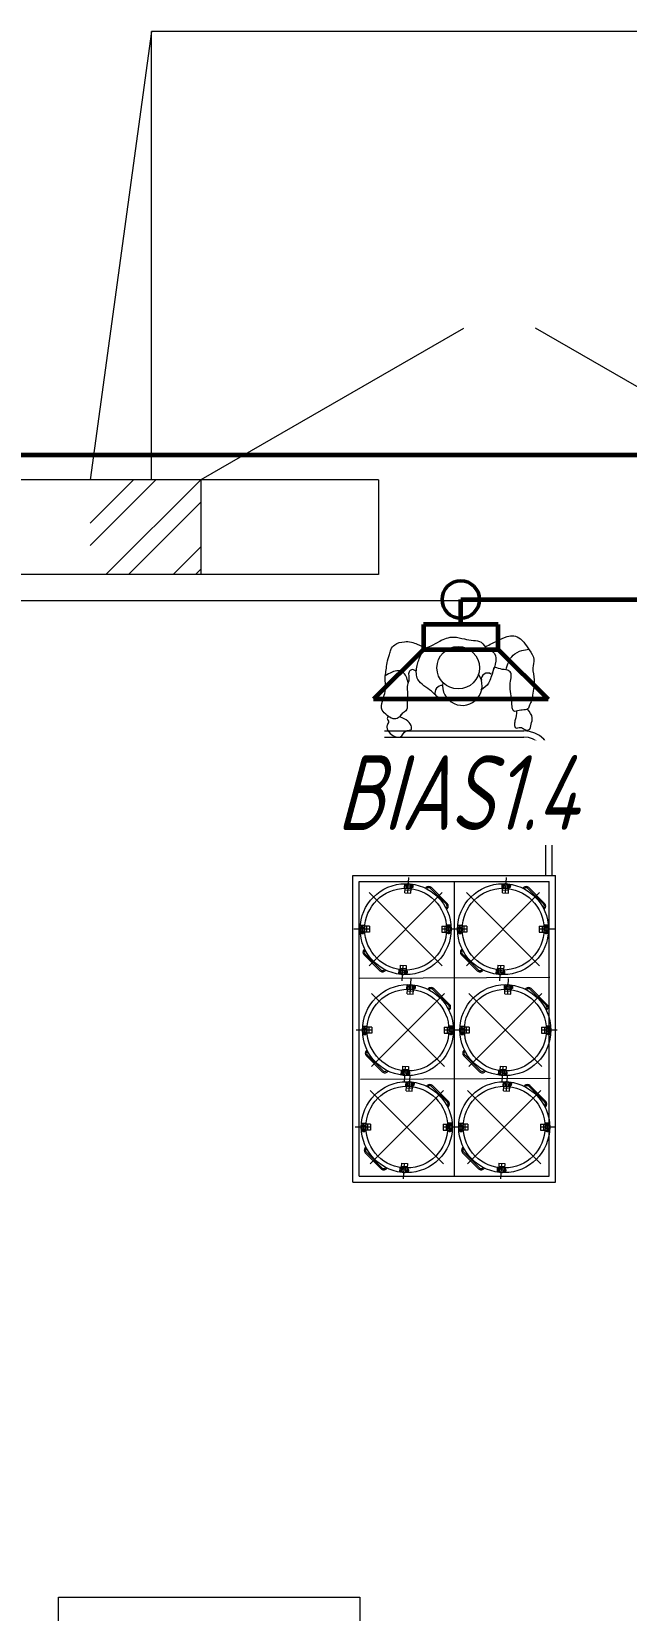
# Model space of a CAD drawing. Header units: millimetres. Extents: x 1663 to 6300, y 431 to 1491.
# Drawn here: x 3122.5 to 3146.3, y 1171.7 to 1235.1 of the extents above; entities that cross this region are included whole.
import ezdxf

# ---------------------------------------------------------------- set-up
doc = ezdxf.new("R2010")
doc.units = ezdxf.units.MM
for name, color, linetype, lineweight in [('Линия связи (Вновь)', 3, 'Continuous', 60), ('Связь', 84, 'Continuous', 50), ('СОУЭ', 160, 'Continuous', 60), ('Строительный', 251, 'Continuous', 13), ('Текст', 2, 'Continuous', 25)]:
    doc.layers.add(name, color=color, linetype=linetype, lineweight=lineweight)
doc.styles.add('Simplex', font='simplex.shx', dxfattribs={"width": 0.7, "oblique": 15})

# ---------------------------------------------------------------- blocks, each defined once
blk = doc.blocks.new('A$C178B2837')
at = {"layer": 'Строительный', "ltscale": 100}
for p, q in [((563.383, 420.514), (560.924, 402.514)), ((590.283, 420.514), (563.383, 420.514)), ((563.383, 402.514), (563.383, 420.514)), ((575.902, 408.598), (565.363, 402.514)), ((578.775, 408.627), (589.363, 402.514)), ((565.363, 402.514), (512.744, 402.514)), ((560.924, 400.776), (562.662, 402.514)), ((560.924, 399.878), (563.56, 402.514)), ((561.556, 398.714), (565.356, 402.514)), ((572.483, 402.514), (565.363, 402.514)), ((565.363, 402.514), (565.363, 398.714)), ((572.483, 402.514), (572.483, 398.714)), ((562.454, 398.714), (565.363, 401.624)), ((564.25, 398.714), (565.363, 399.828)), ((565.363, 398.714), (542.143, 398.714)), ((565.148, 398.714), (565.363, 398.93)), ((572.483, 398.714), (565.363, 398.714)), ((588.143, 397.658), (542.163, 397.658)), ((572.724, 392.444), (578.324, 392.444)), ((572.724, 392.194), (578.324, 392.194)), ((579.199, 386.639), (579.199, 391.319)), ((579.449, 386.639), (579.449, 391.319)), ((571.464, 374.319), (571.464, 386.639)), ((571.464, 386.639), (579.584, 386.639)), ((579.584, 374.319), (579.584, 386.639)), ((571.714, 374.569), (571.714, 386.389)), ((571.714, 386.389), (579.334, 386.389)), ((573.533, 386.292), (573.523, 386.136)), ((573.523, 386.136), (573.562, 386.133)), ((573.572, 386.289), (573.533, 386.292)), ((573.55, 385.94), (573.573, 386.306)), ((573.557, 386.06), (573.797, 386.045)), ((573.888, 386.195), (573.567, 386.216)), ((573.57, 386.251), (573.619, 386.248)), ((573.621, 386.273), (573.612, 386.127)), ((573.612, 386.127), (573.751, 386.118)), ((573.669, 385.933), (573.709, 386.551)), ((573.761, 386.264), (573.751, 386.118)), ((573.759, 386.239), (573.809, 386.236)), ((573.789, 385.925), (573.812, 386.29)), ((573.828, 386.101), (573.839, 386.286)), ((573.863, 386.15), (573.831, 386.152)), ((573.837, 386.246), (573.869, 386.243)), ((573.869, 386.243), (573.863, 386.15)), ((574.397, 386.149), (574.371, 386.124)), ((575.21, 385.478), (574.574, 386.114)), ((575.245, 385.513), (574.609, 386.149)), ((575.524, 386.389), (575.524, 374.569)), ((577.441, 386.292), (577.431, 386.136)), ((577.431, 386.136), (577.47, 386.133)), ((577.48, 386.289), (577.441, 386.292)), ((577.458, 385.94), (577.481, 386.306)), ((577.465, 386.06), (577.705, 386.045)), ((577.796, 386.195), (577.475, 386.216)), ((577.478, 386.251), (577.528, 386.248)), ((577.529, 386.273), (577.52, 386.127)), ((577.52, 386.127), (577.66, 386.118)), ((577.578, 385.933), (577.617, 386.551)), ((577.669, 386.264), (577.66, 386.118)), ((577.667, 386.239), (577.717, 386.236)), ((577.697, 385.925), (577.721, 386.29)), ((577.736, 386.101), (577.748, 386.286)), ((577.771, 386.15), (577.739, 386.152)), ((577.745, 386.246), (577.777, 386.243)), ((577.777, 386.243), (577.771, 386.15)), ((578.305, 386.149), (578.279, 386.124)), ((579.118, 385.478), (578.482, 386.114)), ((579.154, 385.513), (578.517, 386.149)), ((579.334, 374.569), (579.334, 386.389)), ((575.044, 385.948), (572.109, 383.013)), ((575.044, 383.013), (572.109, 385.948)), ((573.55, 385.94), (573.789, 385.925)), ((578.952, 385.948), (576.018, 383.013)), ((578.952, 383.013), (576.018, 385.948)), ((577.458, 385.94), (577.697, 385.925)), ((575.245, 385.301), (575.22, 385.275)), ((579.154, 385.301), (579.128, 385.275)), ((572.122, 384.481), (571.502, 384.481)), ((572.122, 384.601), (571.756, 384.601)), ((572.122, 384.361), (571.756, 384.361)), ((571.943, 384.334), (571.758, 384.334)), ((571.772, 384.601), (571.772, 384.64)), ((571.772, 384.64), (571.928, 384.64)), ((571.785, 384.551), (571.932, 384.551)), ((571.785, 384.411), (571.932, 384.411)), ((571.799, 384.334), (571.799, 384.302)), ((571.799, 384.302), (571.892, 384.302)), ((571.81, 384.601), (571.81, 384.551)), ((571.81, 384.411), (571.81, 384.361)), ((571.846, 384.279), (571.846, 384.601)), ((571.892, 384.302), (571.892, 384.334)), ((571.928, 384.64), (571.928, 384.601)), ((571.932, 384.551), (571.932, 384.411)), ((572.002, 384.601), (572.002, 384.361)), ((572.122, 384.601), (572.122, 384.361)), ((575.032, 384.601), (575.398, 384.601)), ((575.032, 384.601), (575.032, 384.361)), ((575.652, 384.481), (575.032, 384.481)), ((575.032, 384.361), (575.398, 384.361)), ((575.152, 384.601), (575.152, 384.361)), ((575.21, 384.334), (575.395, 384.334)), ((575.368, 384.551), (575.222, 384.551)), ((575.222, 384.551), (575.222, 384.411)), ((575.368, 384.411), (575.222, 384.411)), ((575.381, 384.64), (575.225, 384.64)), ((575.225, 384.64), (575.225, 384.601)), ((575.261, 384.302), (575.261, 384.334)), ((575.354, 384.302), (575.261, 384.302)), ((575.307, 384.279), (575.307, 384.601)), ((575.343, 384.601), (575.343, 384.551)), ((575.343, 384.411), (575.343, 384.361)), ((575.354, 384.334), (575.354, 384.302)), ((575.381, 384.601), (575.381, 384.64)), ((576.03, 384.481), (575.41, 384.481)), ((576.03, 384.601), (575.664, 384.601)), ((576.03, 384.361), (575.664, 384.361)), ((575.851, 384.334), (575.666, 384.334)), ((575.68, 384.601), (575.68, 384.64)), ((575.68, 384.64), (575.836, 384.64)), ((575.693, 384.551), (575.84, 384.551)), ((575.693, 384.411), (575.84, 384.411)), ((575.707, 384.334), (575.707, 384.302)), ((575.707, 384.302), (575.801, 384.302)), ((575.718, 384.601), (575.718, 384.551)), ((575.718, 384.411), (575.718, 384.361)), ((575.754, 384.279), (575.754, 384.601)), ((575.801, 384.302), (575.801, 384.334)), ((575.836, 384.64), (575.836, 384.601)), ((575.84, 384.551), (575.84, 384.411)), ((575.91, 384.601), (575.91, 384.361)), ((576.03, 384.601), (576.03, 384.361)), ((578.94, 384.601), (579.306, 384.601)), ((578.94, 384.601), (578.94, 384.361)), ((579.56, 384.481), (578.94, 384.481)), ((578.94, 384.361), (579.306, 384.361)), ((579.06, 384.601), (579.06, 384.361)), ((579.118, 384.334), (579.304, 384.334)), ((579.276, 384.551), (579.13, 384.551)), ((579.13, 384.551), (579.13, 384.411)), ((579.276, 384.411), (579.13, 384.411)), ((579.289, 384.64), (579.133, 384.64)), ((579.133, 384.64), (579.133, 384.601)), ((579.169, 384.302), (579.169, 384.334)), ((579.263, 384.302), (579.169, 384.302)), ((579.216, 384.279), (579.216, 384.601)), ((579.251, 384.601), (579.251, 384.551)), ((579.251, 384.411), (579.251, 384.361)), ((579.263, 384.334), (579.263, 384.302)), ((579.289, 384.601), (579.289, 384.64)), ((571.908, 383.66), (571.934, 383.686)), ((572.58, 382.847), (571.943, 383.484)), ((575.816, 383.66), (575.842, 383.686)), ((576.488, 382.847), (575.851, 383.484)), ((572.544, 382.812), (571.908, 383.448)), ((572.756, 382.812), (572.782, 382.838)), ((573.303, 382.69), (573.313, 382.846)), ((573.313, 382.846), (573.352, 382.843)), ((573.364, 383.036), (573.341, 382.671)), ((573.356, 382.917), (573.596, 382.901)), ((573.364, 383.036), (573.603, 383.021)), ((573.392, 382.697), (573.402, 382.843)), ((573.402, 382.843), (573.541, 382.835)), ((573.444, 382.41), (573.484, 383.029)), ((573.532, 382.688), (573.541, 382.835)), ((573.603, 383.021), (573.58, 382.656)), ((573.619, 382.841), (573.607, 382.656)), ((576.452, 382.812), (575.816, 383.448)), ((576.665, 382.812), (576.69, 382.838)), ((577.211, 382.69), (577.221, 382.846)), ((577.221, 382.846), (577.26, 382.843)), ((577.272, 383.036), (577.249, 382.671)), ((577.265, 382.917), (577.504, 382.901)), ((577.272, 383.036), (577.512, 383.021)), ((577.301, 382.697), (577.31, 382.843)), ((577.31, 382.843), (577.45, 382.835)), ((577.352, 382.41), (577.392, 383.029)), ((577.44, 382.688), (577.45, 382.835)), ((577.512, 383.021), (577.488, 382.656)), ((577.527, 382.841), (577.516, 382.656)), ((579.357, 382.539), (571.737, 382.494)), ((573.342, 382.687), (573.303, 382.69)), ((573.344, 382.725), (573.394, 382.722)), ((573.667, 382.741), (573.346, 382.761)), ((573.534, 382.713), (573.584, 382.71)), ((573.61, 382.697), (573.642, 382.695)), ((573.648, 382.789), (573.616, 382.791)), ((573.626, 382.239), (573.616, 382.084)), ((573.665, 382.237), (573.626, 382.239)), ((573.642, 382.695), (573.648, 382.789)), ((573.643, 381.888), (573.666, 382.253)), ((573.663, 382.199), (573.713, 382.196)), ((573.714, 382.221), (573.705, 382.075)), ((573.763, 381.88), (573.802, 382.499)), ((573.854, 382.212), (573.845, 382.066)), ((573.882, 381.873), (573.906, 382.238)), ((573.921, 382.049), (573.933, 382.234)), ((573.93, 382.193), (573.962, 382.191)), ((573.962, 382.191), (573.956, 382.098)), ((577.25, 382.687), (577.211, 382.69)), ((577.252, 382.725), (577.302, 382.722)), ((577.576, 382.741), (577.255, 382.761)), ((577.442, 382.713), (577.492, 382.71)), ((577.518, 382.697), (577.55, 382.695)), ((577.556, 382.789), (577.524, 382.791)), ((577.534, 382.239), (577.525, 382.084)), ((577.573, 382.237), (577.534, 382.239)), ((577.55, 382.695), (577.556, 382.789)), ((577.551, 381.888), (577.575, 382.253)), ((577.571, 382.199), (577.621, 382.196)), ((577.623, 382.221), (577.613, 382.075)), ((577.671, 381.88), (577.71, 382.499)), ((577.762, 382.212), (577.753, 382.066)), ((577.791, 381.873), (577.814, 382.238)), ((577.829, 382.049), (577.841, 382.234)), ((577.838, 382.193), (577.87, 382.191)), ((577.87, 382.191), (577.864, 382.098)), ((575.137, 381.896), (572.203, 378.961)), ((575.137, 378.961), (572.203, 381.896)), ((573.616, 382.084), (573.655, 382.081)), ((573.643, 381.888), (573.882, 381.873)), ((573.651, 382.008), (573.89, 381.993)), ((573.982, 382.143), (573.661, 382.163)), ((573.705, 382.075), (573.845, 382.066)), ((573.852, 382.187), (573.902, 382.184)), ((573.956, 382.098), (573.924, 382.1)), ((574.49, 382.097), (574.464, 382.071)), ((575.303, 381.425), (574.667, 382.062)), ((575.339, 381.461), (574.702, 382.097)), ((579.045, 381.896), (576.111, 378.961)), ((579.045, 378.961), (576.111, 381.896)), ((577.525, 382.084), (577.564, 382.081)), ((577.551, 381.888), (577.791, 381.873)), ((577.559, 382.008), (577.798, 381.993)), ((577.89, 382.143), (577.569, 382.163)), ((577.613, 382.075), (577.753, 382.066)), ((577.761, 382.187), (577.811, 382.184)), ((577.864, 382.098), (577.832, 382.1)), ((578.398, 382.097), (578.373, 382.071)), ((579.212, 381.425), (578.575, 382.062)), ((579.247, 381.461), (578.61, 382.097)), ((575.339, 381.249), (575.313, 381.223)), ((579.247, 381.249), (579.221, 381.223)), ((572.215, 380.428), (571.595, 380.428)), ((572.215, 380.548), (571.849, 380.548)), ((572.215, 380.308), (571.849, 380.308)), ((571.865, 380.548), (571.865, 380.587)), ((571.865, 380.587), (572.021, 380.587)), ((571.878, 380.498), (572.025, 380.498)), ((571.878, 380.358), (572.025, 380.358)), ((571.903, 380.548), (571.903, 380.498)), ((571.903, 380.358), (571.903, 380.308)), ((571.939, 380.227), (571.939, 380.548)), ((572.021, 380.587), (572.021, 380.548)), ((572.025, 380.498), (572.025, 380.358)), ((572.095, 380.548), (572.095, 380.308)), ((572.215, 380.548), (572.215, 380.308)), ((575.125, 380.548), (575.491, 380.548)), ((575.125, 380.548), (575.125, 380.308)), ((575.745, 380.428), (575.125, 380.428)), ((575.125, 380.308), (575.491, 380.308)), ((575.245, 380.548), (575.245, 380.308)), ((575.461, 380.498), (575.315, 380.498)), ((575.315, 380.498), (575.315, 380.358)), ((575.461, 380.358), (575.315, 380.358)), ((575.474, 380.587), (575.318, 380.587)), ((575.318, 380.587), (575.318, 380.548)), ((575.401, 380.227), (575.401, 380.548)), ((575.437, 380.548), (575.437, 380.498)), ((575.437, 380.358), (575.437, 380.308)), ((575.474, 380.548), (575.474, 380.587)), ((576.123, 380.428), (575.503, 380.428)), ((576.123, 380.548), (575.757, 380.548)), ((576.123, 380.308), (575.757, 380.308)), ((575.774, 380.548), (575.774, 380.587)), ((575.774, 380.587), (575.93, 380.587)), ((575.787, 380.498), (575.933, 380.498)), ((575.787, 380.358), (575.933, 380.358)), ((575.811, 380.548), (575.811, 380.498)), ((575.811, 380.358), (575.811, 380.308)), ((575.847, 380.227), (575.847, 380.548)), ((575.93, 380.587), (575.93, 380.548)), ((575.933, 380.498), (575.933, 380.358)), ((576.003, 380.548), (576.003, 380.308)), ((576.123, 380.548), (576.123, 380.308)), ((579.033, 380.548), (579.399, 380.548)), ((579.033, 380.548), (579.033, 380.308)), ((579.653, 380.428), (579.033, 380.428)), ((579.033, 380.308), (579.399, 380.308)), ((579.153, 380.548), (579.153, 380.308)), ((579.37, 380.498), (579.223, 380.498)), ((579.223, 380.498), (579.223, 380.358)), ((579.37, 380.358), (579.223, 380.358)), ((579.383, 380.587), (579.227, 380.587)), ((579.227, 380.587), (579.227, 380.548)), ((579.309, 380.227), (579.309, 380.548)), ((579.345, 380.548), (579.345, 380.498)), ((579.345, 380.358), (579.345, 380.308)), ((579.383, 380.548), (579.383, 380.587)), ((572.037, 380.281), (571.851, 380.281)), ((571.892, 380.281), (571.892, 380.249)), ((571.892, 380.249), (571.986, 380.249)), ((571.986, 380.249), (571.986, 380.281)), ((575.303, 380.281), (575.489, 380.281)), ((575.354, 380.249), (575.354, 380.281)), ((575.448, 380.249), (575.354, 380.249)), ((575.448, 380.281), (575.448, 380.249)), ((575.945, 380.281), (575.759, 380.281)), ((575.8, 380.281), (575.8, 380.249)), ((575.8, 380.249), (575.894, 380.249)), ((575.894, 380.249), (575.894, 380.281)), ((579.211, 380.281), (579.397, 380.281)), ((579.262, 380.249), (579.262, 380.281)), ((579.356, 380.249), (579.262, 380.249)), ((579.356, 380.281), (579.356, 380.249)), ((572.001, 379.608), (572.027, 379.634)), ((572.638, 378.76), (572.001, 379.396)), ((572.673, 378.795), (572.036, 379.431)), ((575.909, 379.608), (575.935, 379.634)), ((576.546, 378.76), (575.909, 379.396)), ((576.581, 378.795), (575.945, 379.431)), ((579.381, 378.487), (571.761, 378.442)), ((572.85, 378.76), (572.875, 378.785)), ((573.396, 378.638), (573.406, 378.793)), ((573.435, 378.635), (573.396, 378.638)), ((573.406, 378.793), (573.445, 378.791)), ((573.457, 378.984), (573.434, 378.619)), ((573.437, 378.673), (573.487, 378.67)), ((573.761, 378.688), (573.44, 378.709)), ((573.45, 378.864), (573.689, 378.849)), ((573.457, 378.984), (573.697, 378.969)), ((573.486, 378.645), (573.495, 378.791)), ((573.495, 378.791), (573.635, 378.782)), ((573.538, 378.358), (573.577, 378.976)), ((573.625, 378.636), (573.635, 378.782)), ((573.627, 378.661), (573.677, 378.658)), ((573.697, 378.969), (573.673, 378.603)), ((573.713, 378.789), (573.701, 378.604)), ((573.703, 378.645), (573.735, 378.643)), ((573.741, 378.736), (573.709, 378.738)), ((573.716, 377.985), (573.756, 378.604)), ((573.735, 378.643), (573.741, 378.736)), ((576.758, 378.76), (576.784, 378.785)), ((577.304, 378.638), (577.314, 378.793)), ((577.343, 378.635), (577.304, 378.638)), ((577.314, 378.793), (577.353, 378.791)), ((577.366, 378.984), (577.342, 378.619)), ((577.346, 378.673), (577.396, 378.67)), ((577.669, 378.688), (577.348, 378.709)), ((577.358, 378.864), (577.597, 378.849)), ((577.366, 378.984), (577.605, 378.969)), ((577.394, 378.645), (577.403, 378.791)), ((577.403, 378.791), (577.543, 378.782)), ((577.446, 378.358), (577.485, 378.976)), ((577.534, 378.636), (577.543, 378.782)), ((577.535, 378.661), (577.585, 378.658)), ((577.605, 378.969), (577.582, 378.603)), ((577.621, 378.789), (577.609, 378.604)), ((577.612, 378.645), (577.643, 378.643)), ((577.649, 378.736), (577.618, 378.738)), ((577.624, 377.985), (577.664, 378.604)), ((577.643, 378.643), (577.649, 378.736)), ((575.091, 378.001), (572.156, 375.066)), ((575.091, 375.066), (572.156, 378.001)), ((573.58, 378.344), (573.57, 378.189)), ((573.57, 378.189), (573.609, 378.186)), ((573.619, 378.342), (573.58, 378.344)), ((573.596, 377.993), (573.62, 378.358)), ((573.596, 377.993), (573.836, 377.978)), ((573.604, 378.113), (573.844, 378.098)), ((573.935, 378.248), (573.614, 378.268)), ((573.616, 378.304), (573.666, 378.301)), ((573.668, 378.326), (573.658, 378.179)), ((573.658, 378.179), (573.798, 378.171)), ((573.807, 378.317), (573.798, 378.171)), ((573.806, 378.292), (573.856, 378.289)), ((573.836, 377.978), (573.859, 378.343)), ((573.874, 378.154), (573.886, 378.339)), ((573.909, 378.203), (573.878, 378.205)), ((573.884, 378.298), (573.915, 378.296)), ((573.915, 378.296), (573.909, 378.203)), ((574.444, 378.202), (574.418, 378.176)), ((575.257, 377.53), (574.62, 378.167)), ((575.292, 377.566), (574.656, 378.202)), ((578.999, 378.001), (576.064, 375.066)), ((578.999, 375.066), (576.064, 378.001)), ((577.488, 378.344), (577.478, 378.189)), ((577.478, 378.189), (577.517, 378.186)), ((577.527, 378.342), (577.488, 378.344)), ((577.505, 377.993), (577.528, 378.358)), ((577.505, 377.993), (577.744, 377.978)), ((577.512, 378.113), (577.752, 378.098)), ((577.843, 378.248), (577.522, 378.268)), ((577.524, 378.304), (577.574, 378.301)), ((577.576, 378.326), (577.567, 378.179)), ((577.567, 378.179), (577.706, 378.171)), ((577.716, 378.317), (577.706, 378.171)), ((577.714, 378.292), (577.764, 378.289)), ((577.744, 377.978), (577.767, 378.343)), ((577.783, 378.154), (577.794, 378.339)), ((577.817, 378.203), (577.786, 378.205)), ((577.792, 378.298), (577.823, 378.296)), ((577.823, 378.296), (577.817, 378.203)), ((578.352, 378.202), (578.326, 378.176)), ((579.165, 377.53), (578.528, 378.167)), ((579.2, 377.566), (578.564, 378.202)), ((575.292, 377.354), (575.266, 377.328)), ((579.2, 377.354), (579.174, 377.328)), ((572.168, 376.533), (571.548, 376.533)), ((572.168, 376.653), (571.802, 376.653)), ((571.819, 376.653), (571.819, 376.692)), ((571.819, 376.692), (571.975, 376.692)), ((571.832, 376.603), (571.978, 376.603)), ((571.857, 376.653), (571.857, 376.603)), ((571.892, 376.332), (571.892, 376.653)), ((571.975, 376.692), (571.975, 376.653)), ((571.978, 376.603), (571.978, 376.463)), ((572.048, 376.653), (572.048, 376.413)), ((572.168, 376.653), (572.168, 376.413)), ((575.078, 376.653), (575.444, 376.653)), ((575.078, 376.653), (575.078, 376.413)), ((575.698, 376.533), (575.078, 376.533)), ((575.198, 376.653), (575.198, 376.413)), ((575.415, 376.603), (575.268, 376.603)), ((575.268, 376.603), (575.268, 376.463)), ((575.428, 376.692), (575.272, 376.692)), ((575.272, 376.692), (575.272, 376.653)), ((575.354, 376.332), (575.354, 376.653)), ((575.39, 376.653), (575.39, 376.603)), ((575.428, 376.653), (575.428, 376.692)), ((576.076, 376.533), (575.456, 376.533)), ((576.076, 376.653), (575.71, 376.653)), ((575.727, 376.653), (575.727, 376.692)), ((575.727, 376.692), (575.883, 376.692)), ((575.74, 376.603), (575.886, 376.603)), ((575.765, 376.653), (575.765, 376.603)), ((575.801, 376.332), (575.801, 376.653)), ((575.883, 376.692), (575.883, 376.653)), ((575.886, 376.603), (575.886, 376.463)), ((575.956, 376.653), (575.956, 376.413)), ((576.076, 376.653), (576.076, 376.413)), ((578.986, 376.653), (579.353, 376.653)), ((578.986, 376.653), (578.986, 376.413)), ((579.606, 376.533), (578.986, 376.533)), ((579.106, 376.653), (579.106, 376.413)), ((579.323, 376.603), (579.176, 376.603)), ((579.176, 376.603), (579.176, 376.463)), ((579.336, 376.692), (579.18, 376.692)), ((579.18, 376.692), (579.18, 376.653)), ((579.262, 376.332), (579.262, 376.653)), ((579.298, 376.653), (579.298, 376.603)), ((579.336, 376.653), (579.336, 376.692)), ((572.168, 376.413), (571.802, 376.413)), ((571.99, 376.386), (571.804, 376.386)), ((571.832, 376.463), (571.978, 376.463)), ((571.845, 376.386), (571.845, 376.354)), ((571.845, 376.354), (571.939, 376.354)), ((571.857, 376.463), (571.857, 376.413)), ((571.939, 376.354), (571.939, 376.386)), ((575.078, 376.413), (575.444, 376.413)), ((575.257, 376.386), (575.442, 376.386)), ((575.415, 376.463), (575.268, 376.463)), ((575.307, 376.354), (575.307, 376.386)), ((575.401, 376.354), (575.307, 376.354)), ((575.39, 376.463), (575.39, 376.413)), ((575.401, 376.386), (575.401, 376.354)), ((576.076, 376.413), (575.71, 376.413)), ((575.898, 376.386), (575.713, 376.386)), ((575.74, 376.463), (575.886, 376.463)), ((575.754, 376.386), (575.754, 376.354)), ((575.754, 376.354), (575.847, 376.354)), ((575.765, 376.463), (575.765, 376.413)), ((575.847, 376.354), (575.847, 376.386)), ((578.986, 376.413), (579.353, 376.413)), ((579.165, 376.386), (579.35, 376.386)), ((579.323, 376.463), (579.176, 376.463)), ((579.216, 376.354), (579.216, 376.386)), ((579.309, 376.354), (579.216, 376.354)), ((579.298, 376.463), (579.298, 376.413)), ((579.309, 376.386), (579.309, 376.354)), ((571.954, 375.713), (571.98, 375.739)), ((572.591, 374.865), (571.954, 375.501)), ((572.626, 374.9), (571.99, 375.536)), ((575.863, 375.713), (575.888, 375.739)), ((576.499, 374.865), (575.863, 375.501)), ((576.534, 374.9), (575.898, 375.536)), ((572.803, 374.865), (572.829, 374.89)), ((573.349, 374.743), (573.359, 374.898)), ((573.388, 374.74), (573.349, 374.743)), ((573.359, 374.898), (573.398, 374.896)), ((573.411, 375.089), (573.387, 374.724)), ((573.391, 374.778), (573.441, 374.775)), ((573.714, 374.793), (573.393, 374.814)), ((573.403, 374.969), (573.643, 374.954)), ((573.411, 375.089), (573.65, 375.074)), ((573.439, 374.75), (573.448, 374.896)), ((573.448, 374.896), (573.588, 374.887)), ((573.491, 374.463), (573.53, 375.081)), ((573.579, 374.741), (573.588, 374.887)), ((573.58, 374.766), (573.63, 374.763)), ((573.65, 375.074), (573.627, 374.708)), ((573.666, 374.894), (573.654, 374.709)), ((573.657, 374.75), (573.688, 374.748)), ((573.694, 374.841), (573.663, 374.843)), ((573.688, 374.748), (573.694, 374.841)), ((576.711, 374.865), (576.737, 374.89)), ((577.258, 374.743), (577.268, 374.898)), ((577.297, 374.74), (577.258, 374.743)), ((577.268, 374.898), (577.307, 374.896)), ((577.319, 375.089), (577.296, 374.724)), ((577.299, 374.778), (577.349, 374.775)), ((577.622, 374.793), (577.301, 374.814)), ((577.311, 374.969), (577.551, 374.954)), ((577.319, 375.089), (577.558, 375.074)), ((577.347, 374.75), (577.357, 374.896)), ((577.357, 374.896), (577.496, 374.887)), ((577.399, 374.463), (577.439, 375.081)), ((577.487, 374.741), (577.496, 374.887)), ((577.489, 374.766), (577.539, 374.763)), ((577.558, 375.074), (577.535, 374.708)), ((577.574, 374.894), (577.562, 374.709)), ((577.565, 374.75), (577.597, 374.748)), ((577.603, 374.841), (577.571, 374.843)), ((577.597, 374.748), (577.603, 374.841)), ((571.464, 374.319), (579.584, 374.319)), ((571.714, 374.569), (579.334, 374.569)), ((559.648, 357.671), (571.742, 357.671)), ((559.648, 353.3), (559.648, 357.671)), ((571.742, 357.671), (571.742, 353.3))]:
    blk.add_line(p, q, dxfattribs=at)
for centre, radius in [((575.688, 394.976), 0.854), ((573.577, 384.481), 1.825), ((573.577, 384.481), 1.64), ((577.485, 384.481), 1.825), ((577.485, 384.481), 1.64), ((573.67, 380.428), 1.825), ((577.578, 380.428), 1.825), ((573.67, 380.428), 1.64), ((577.578, 380.428), 1.64), ((573.623, 376.533), 1.825), ((573.623, 376.533), 1.64), ((577.531, 376.533), 1.825), ((577.531, 376.533), 1.64)]:
    blk.add_circle(centre, radius, dxfattribs=at)
for centre, radius, start, end in [((575.055, 393.965), 0.302, 89.19093, 194.82599), ((575.852, 394.257), 0.793, 170.61833, 35.07242), ((576.859, 394.515), 0.248, 55.15931, 189.93182), ((578.324, 391.319), 1.125, 0, 90), ((578.324, 391.319), 0.875, 0, 90), ((573.687, 386.212), 0.09, 215.29012, 317.39416), ((573.687, 386.212), 0.09, 35.29012, 137.39416), ((574.503, 386.043), 0.15, 45, 135), ((574.503, 386.043), 0.1, 45, 135), ((577.595, 386.212), 0.09, 215.29012, 317.39416), ((577.595, 386.212), 0.09, 35.29012, 137.39416), ((578.411, 386.043), 0.15, 45, 135), ((578.411, 386.043), 0.1, 45, 135), ((575.139, 385.407), 0.1, 315, 45), ((575.139, 385.407), 0.15, 315, 45), ((579.047, 385.407), 0.1, 315, 45), ((579.047, 385.407), 0.15, 315, 45), ((571.842, 384.481), 0.09, 128.94798, 231.05202), ((571.842, 384.481), 0.09, 308.94798, 51.05202), ((575.312, 384.481), 0.09, 128.94798, 231.05202), ((575.312, 384.481), 0.09, 308.94798, 51.05202), ((575.75, 384.481), 0.09, 128.94798, 231.05202), ((575.75, 384.481), 0.09, 308.94798, 51.05202), ((579.22, 384.481), 0.09, 128.94798, 231.05202), ((579.22, 384.481), 0.09, 308.94798, 51.05202), ((572.014, 383.554), 0.15, 135, 225), ((572.014, 383.554), 0.1, 135, 225), ((575.922, 383.554), 0.15, 135, 225), ((575.922, 383.554), 0.1, 135, 225), ((572.65, 382.918), 0.1, 225, 315), ((573.466, 382.749), 0.09, 35.29012, 137.39416), ((576.558, 382.918), 0.1, 225, 315), ((577.374, 382.749), 0.09, 35.29012, 137.39416), ((572.65, 382.918), 0.15, 225, 315), ((573.466, 382.749), 0.09, 215.29012, 317.39416), ((573.781, 382.16), 0.09, 35.29012, 137.39416), ((576.558, 382.918), 0.15, 225, 315), ((577.374, 382.749), 0.09, 215.29012, 317.39416), ((577.689, 382.16), 0.09, 35.29012, 137.39416), ((573.781, 382.16), 0.09, 215.29012, 317.39416), ((574.596, 381.991), 0.15, 45, 135), ((574.596, 381.991), 0.1, 45, 135), ((577.689, 382.16), 0.09, 215.29012, 317.39416), ((578.504, 381.991), 0.15, 45, 135), ((578.504, 381.991), 0.1, 45, 135), ((575.233, 381.355), 0.1, 315, 45), ((575.233, 381.355), 0.15, 315, 45), ((579.141, 381.355), 0.1, 315, 45), ((579.141, 381.355), 0.15, 315, 45), ((571.935, 380.428), 0.09, 128.94798, 231.05202), ((571.935, 380.428), 0.09, 308.94798, 51.05202), ((575.405, 380.428), 0.09, 128.94798, 231.05202), ((575.405, 380.428), 0.09, 308.94798, 51.05202), ((575.843, 380.428), 0.09, 128.94798, 231.05202), ((575.843, 380.428), 0.09, 308.94798, 51.05202), ((579.313, 380.428), 0.09, 128.94798, 231.05202), ((579.313, 380.428), 0.09, 308.94798, 51.05202), ((572.107, 379.502), 0.15, 135, 225), ((572.107, 379.502), 0.1, 135, 225), ((576.015, 379.502), 0.15, 135, 225), ((576.015, 379.502), 0.1, 135, 225), ((572.744, 378.866), 0.15, 225, 315), ((572.744, 378.866), 0.1, 225, 315), ((573.559, 378.697), 0.09, 215.29012, 317.39416), ((573.559, 378.697), 0.09, 35.29012, 137.39416), ((576.652, 378.866), 0.15, 225, 315), ((576.652, 378.866), 0.1, 225, 315), ((577.467, 378.697), 0.09, 215.29012, 317.39416), ((577.467, 378.697), 0.09, 35.29012, 137.39416), ((573.734, 378.265), 0.09, 215.29012, 317.39416), ((573.734, 378.265), 0.09, 35.29012, 137.39416), ((574.55, 378.096), 0.15, 45, 135), ((574.55, 378.096), 0.1, 45, 135), ((577.642, 378.265), 0.09, 215.29012, 317.39416), ((577.642, 378.265), 0.09, 35.29012, 137.39416), ((578.458, 378.096), 0.15, 45, 135), ((578.458, 378.096), 0.1, 45, 135), ((575.186, 377.46), 0.1, 315, 45), ((575.186, 377.46), 0.15, 315, 45), ((579.094, 377.46), 0.1, 315, 45), ((579.094, 377.46), 0.15, 315, 45), ((571.888, 376.533), 0.09, 128.94798, 231.05202), ((571.888, 376.533), 0.09, 308.94798, 51.05202), ((575.358, 376.533), 0.09, 128.94798, 231.05202), ((575.358, 376.533), 0.09, 308.94798, 51.05202), ((575.796, 376.533), 0.09, 128.94798, 231.05202), ((575.796, 376.533), 0.09, 308.94798, 51.05202), ((579.266, 376.533), 0.09, 128.94798, 231.05202), ((579.266, 376.533), 0.09, 308.94798, 51.05202), ((572.061, 375.607), 0.15, 135, 225), ((572.061, 375.607), 0.1, 135, 225), ((575.969, 375.607), 0.15, 135, 225), ((575.969, 375.607), 0.1, 135, 225), ((572.697, 374.971), 0.15, 225, 315), ((572.697, 374.971), 0.1, 225, 315), ((573.513, 374.802), 0.09, 215.29012, 317.39416), ((573.513, 374.802), 0.09, 35.29012, 137.39416), ((576.605, 374.971), 0.15, 225, 315), ((576.605, 374.971), 0.1, 225, 315), ((577.421, 374.802), 0.09, 215.29012, 317.39416), ((577.421, 374.802), 0.09, 35.29012, 137.39416)]:
    blk.add_arc(centre, radius, start, end, dxfattribs=at)
for points in [[(575.239, 393.727), (574.984, 393.728), (574.783, 393.868), (574.611, 394.036), (574.07, 394.508), (574.023, 395), (574.172, 395.449), (574.356, 395.738), (574.596, 395.85), (574.943, 396.045), (575.505, 396.207), (575.933, 396.13), (576.298, 396.073), (576.605, 395.997), (576.85, 395.741), (577.13, 395.562), (577.173, 395.118), (577.073, 394.829), (577.001, 394.594), (576.903, 394.351), (576.595, 394.079)], [(576.791, 395.829), (577.265, 396.063), (577.644, 396.228), (577.913, 396.255), (578.179, 396.136), (578.316, 396), (578.535, 395.695), (578.722, 395.301), (578.683, 394.974), (578.737, 394.491), (578.666, 393.881), (578.629, 393.652), (578.549, 393.474), (578.481, 393.325), (578.379, 393.287), (578.129, 393.262), (577.906, 393.239), (577.857, 393.369), (577.831, 393.622), (577.8, 393.929), (577.764, 394.292), (577.81, 394.575), (577.791, 394.774), (577.662, 394.879), (577.376, 394.925), (577.123, 394.981), (577.062, 394.764), (577.002, 394.608)], [(573.992, 394.84), (573.809, 394.894), (573.717, 394.806), (573.709, 394.481), (573.654, 394.291), (573.647, 394.023), (573.642, 393.772), (573.636, 393.521), (573.631, 393.312), (573.381, 393.073), (573.35, 393.023), (573.183, 392.931), (573.05, 392.935), (572.837, 393.064), (572.635, 393.275), (572.643, 393.628), (572.737, 393.947), (572.772, 394.251), (572.76, 394.651), (572.797, 394.886), (572.834, 395.175), (572.928, 395.505), (572.98, 395.698), (573.138, 395.899), (573.525, 396.02), (573.807, 396.006), (574.046, 395.92), (574.411, 395.773)], [(577.605, 394.895), (577.886, 395.476), (578.243, 395.668), (578.519, 395.719)], [(573.68, 394.374), (573.442, 394.809), (573.283, 394.856), (573.03, 394.794), (572.76, 394.651)], [(572.879, 393.03), (572.845, 392.914), (572.89, 392.833), (572.86, 392.731), (572.818, 392.588), (572.953, 392.341), (573.184, 392.2), (573.367, 392.196), (573.595, 392.437), (573.777, 392.476), (573.604, 392.882), (573.357, 393.034), (573.436, 393.134)], [(578.03, 393.235), (577.973, 392.883), (577.942, 392.694), (577.993, 392.558), (578.184, 392.577), (578.336, 392.509), (578.512, 392.48), (578.615, 392.71), (578.657, 392.966), (578.462, 393.312)]]:
    blk.add_spline(points, degree=3, dxfattribs=at)
blk = doc.blocks.new('A$C7B0F30C2')
at = {"layer": 'СОУЭ'}
for p, q in [((0, 3), (7, 3)), ((2, 1), (0, 3)), ((5, 1), (7, 3)), ((2, 1), (2, 0)), ((5, 1), (2, 1)), ((5, 0), (5, 1)), ((2, 0), (5, 0))]:
    blk.add_line(p, q, dxfattribs=at)

msp = doc.modelspace()

# ---------------------------------------------------------------- linework, layer by layer
at = {"layer": 'Линия связи (Вновь)'}
for p, q in [((3151.69, 1218.105), (2904.62, 1218.105)), ((3139.69, 1211.305), (3139.69, 1212.305)), ((3139.69, 1212.305), (3151.69, 1212.305))]:
    msp.add_line(p, q, dxfattribs=at)
at = {"layer": 'Связь'}
msp.add_circle((3139.69, 1212.305), 0.75, dxfattribs=at)

# ---------------------------------------------------------------- block references
at = {"rotation": 180}
msp.add_blockref('A$C7B0F30C2', (3143.19, 1211.305), dxfattribs=at)
at = {"layer": 'Линия связи (Вновь)'}
msp.add_blockref('A$C178B2837', (2563.901, 814.591), dxfattribs=at)

# ---------------------------------------------------------------- next in the draw order: texts
at = {"layer": 'Текст', "ltscale": 100, "insert": (3139.543, 1204.551), "char_height": 3, "width": 10.79107, "attachment_point": 5, "style": 'Simplex', "bg_fill": 3, "box_fill_scale": 1.2, "bg_fill_color": 256, "bg_fill_transparency": 0}
msp.add_mtext('BIAS1.4', dxfattribs=at)

doc.saveas('drawing.dxf')
